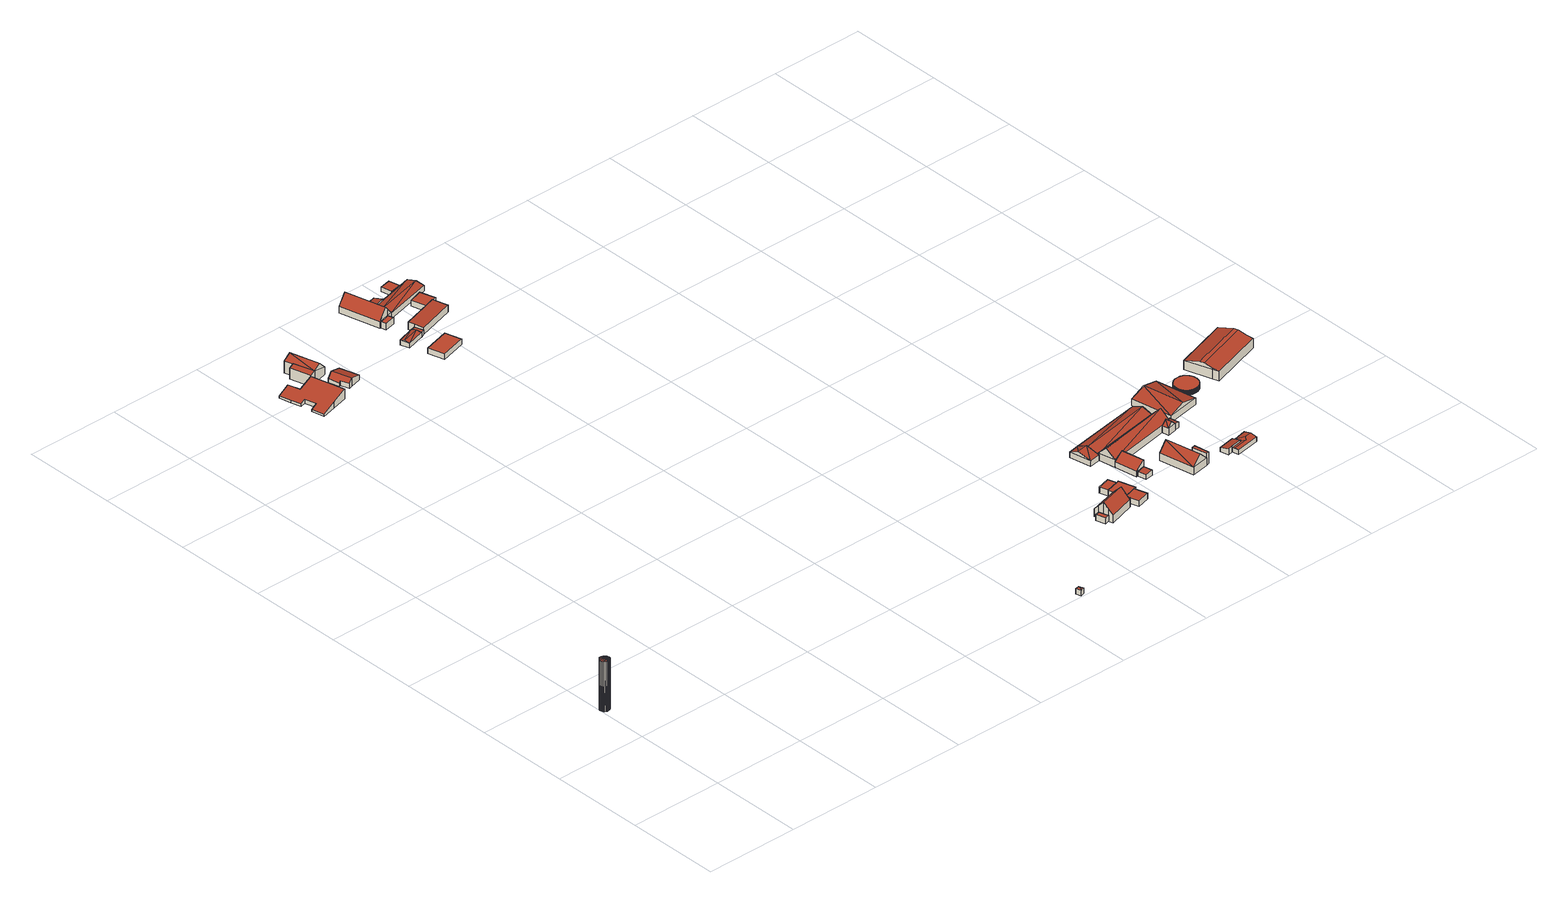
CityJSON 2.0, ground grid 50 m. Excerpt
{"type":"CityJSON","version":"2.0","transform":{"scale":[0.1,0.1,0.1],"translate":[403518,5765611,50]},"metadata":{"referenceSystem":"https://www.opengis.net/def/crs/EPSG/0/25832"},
"CityObjects":{
"building1":{"type":"Building","attributes":{"Geometrietyp2DReferenz":"1000","Gemeindeschluessel":"05515000","function":"51002_1251","roofType":"9999","measuredHeight":26.91},"geometry":[{"type":"Solid","lod":"2","boundaries":[[[[0,1,2]],[[1,3,2]],[[4,5,0]],[[5,1,0]],[[6,7,4]],[[7,5,4]],[[8,9,6]],[[9,7,6]],[[10,11,8]],[[11,9,8]],[[12,13,10]],[[13,11,10]],[[14,15,12]],[[15,13,12]],[[16,17,14]],[[17,15,14]],[[18,19,16]],[[19,17,16]],[[20,21,18]],[[21,19,18]],[[22,23,20]],[[23,21,20]],[[24,25,22]],[[25,23,22]],[[26,27,24]],[[27,25,24]],[[28,29,26]],[[29,27,26]],[[30,31,28]],[[31,29,28]],[[32,33,30]],[[33,31,30]],[[34,35,32]],[[35,33,32]],[[36,37,34]],[[37,35,34]],[[38,39,36]],[[39,37,36]],[[2,3,38]],[[3,39,38]],[[3,1,39]],[[1,5,39]],[[5,7,39]],[[7,9,39]],[[9,11,39]],[[11,13,39]],[[13,15,39]],[[15,17,39]],[[17,19,39]],[[19,21,39]],[[21,23,39]],[[23,25,39]],[[25,27,39]],[[27,29,39]],[[29,31,39]],[[31,33,39]],[[33,35,39]],[[35,37,39]],[[0,2,4]],[[2,38,4]],[[38,36,4]],[[36,34,4]],[[34,32,4]],[[32,30,4]],[[30,28,4]],[[28,26,4]],[[26,24,4]],[[24,22,4]],[[22,20,4]],[[20,18,4]],[[18,16,4]],[[16,14,4]],[[14,12,4]],[[12,10,4]],[[10,8,4]],[[8,6,4]]]],"semantics":{"surfaces":[{"type":"WallSurface"},{"type":"GroundSurface"},{"type":"RoofSurface"}],"values":[[0,0,0,0,0,0,0,0,0,0,0,0,0,0,0,0,0,0,0,0,0,0,0,0,0,0,0,0,0,0,0,0,0,0,0,0,0,0,0,0,1,1,1,1,1,1,1,1,1,1,1,1,1,1,1,1,1,1,2,2,2,2,2,2,2,2,2,2,2,2,2,2,2,2,2,2]]}}]},
"building2":{"type":"Building","attributes":{"Gemeindeschluessel":"05515000","Geometrietyp2DReferenz":"3000","function":"31001_2700","roofType":"2100","measuredHeight":5.52},"geometry":[{"type":"Solid","lod":"2","boundaries":[[[[40,41,42,43]],[[44,45,41,40]],[[46,47,45,44]],[[48,49,47,46]],[[50,51,49,48]],[[52,53,51,50]],[[54,55,53,52]],[[56,57,55,54]],[[58,59,57,56]],[[60,61,59,58]],[[62,63,61,60]],[[64,65,63,62]],[[43,42,65,64]],[[62,60,58,56,54,52,50,48,46,44,40,43,64]],[[41,45,47,49,51,53,55,57,59,61,63,65,42]]]],"semantics":{"surfaces":[{"type":"WallSurface"},{"type":"RoofSurface"},{"type":"GroundSurface"}],"values":[[0,0,0,0,0,0,0,0,0,0,0,0,0,1,2]]}}]},
"building3":{"type":"Building","attributes":{"Gemeindeschluessel":"05515000","Geometrietyp2DReferenz":"3000","function":"31001_1000"},"address":[{"country":"Germany","locality":"Münster","thoroughfareNumber":"275","thoroughfareName":"Am Max-Klemens-Kanal"}],"children":["building3-1","building3-2"]},
"building3-1":{"type":"BuildingPart","attributes":{"roofType":"2100","measuredHeight":6.8},"parents":["building3"],"geometry":[{"type":"Solid","lod":"2","boundaries":[[[[66,67,68,69,70]],[[71,72,73,74,75]],[[76,77,72,71]],[[70,69,77,76]],[[71,75,66,70,76]],[[68,73,72,77,69]],[[67,66,75,74]],[[68,67,74,73]]]],"semantics":{"surfaces":[{"type":"WallSurface"},{"type":"RoofSurface"},{"type":"GroundSurface"},{"type":"ClosureSurface"}],"values":[[0,0,0,0,1,2,0,3]]}}]},
"building3-2":{"type":"BuildingPart","attributes":{"roofType":"3100","measuredHeight":8.5},"parents":["building3"],"geometry":[{"type":"Solid","lod":"2","boundaries":[[[[78,79,80,81]],[[74,73,79,78]],[[81,80,82,83]],[[78,84,74]],[[83,85,81]],[[78,81,85]],[[85,84,78]],[[74,84,85]],[[85,83,67,74]],[[79,73,68,82,80]],[[82,68,67,83]],[[68,73,74,67]]]],"semantics":{"surfaces":[{"type":"WallSurface"},{"type":"RoofSurface"},{"type":"GroundSurface"},{"type":"ClosureSurface"}],"values":[[0,0,0,0,0,1,1,1,1,2,0,3]]}}]},
"building4":{"type":"Building","attributes":{"Gemeindeschluessel":"05515000","Geometrietyp2DReferenz":"3000","function":"31001_2700","roofType":"3100","measuredHeight":4.68},"geometry":[{"type":"Solid","lod":"2","boundaries":[[[[86,87,88,89]],[[90,91,87,86]],[[92,93,91,90]],[[94,95,93,92]],[[96,97,95,94]],[[98,99,97,96]],[[100,101,99,98]],[[89,88,101,100]],[[94,92,90,86,89,96]],[[100,98,96,89]],[[87,91,93,95,97,99,101,88]]]],"semantics":{"surfaces":[{"type":"WallSurface"},{"type":"RoofSurface"},{"type":"GroundSurface"}],"values":[[0,0,0,0,0,0,0,0,1,1,2]]}}]},
"building5":{"type":"Building","attributes":{"Gemeindeschluessel":"05515000","Geometrietyp2DReferenz":"3000","function":"31001_2500","roofType":"5000","measuredHeight":3.61},"address":[{"country":"Germany","locality":"Münster","thoroughfareNumber":"250a","thoroughfareName":"Am Max-Klemens-Kanal"}],"geometry":[{"type":"Solid","lod":"2","boundaries":[[[[102,103,104,105]],[[106,107,103,102]],[[108,109,107,106]],[[105,104,109,108]],[[110,108,106,111]],[[106,102,111]],[[111,102,105,110]],[[105,108,110]],[[103,107,109,104]]]],"semantics":{"surfaces":[{"type":"WallSurface"},{"type":"RoofSurface"},{"type":"GroundSurface"}],"values":[[0,0,0,0,1,1,1,1,2]]}}]},
"building6":{"type":"Building","attributes":{"Gemeindeschluessel":"05515000","Geometrietyp2DReferenz":"3000","function":"31001_2700","roofType":"3100","measuredHeight":3.08},"geometry":[{"type":"Solid","lod":"2","boundaries":[[[[112,113,114,115]],[[116,117,113,112]],[[118,119,117,116]],[[115,114,119,118]],[[112,120,116]],[[118,121,115]],[[112,115,121]],[[121,120,112]],[[120,121,118]],[[118,116,120]],[[113,117,119,114]]]],"semantics":{"surfaces":[{"type":"WallSurface"},{"type":"RoofSurface"},{"type":"GroundSurface"}],"values":[[0,0,0,0,0,0,1,1,1,1,2]]}}]},
"building7":{"type":"Building","attributes":{"Gemeindeschluessel":"05515000","Geometrietyp2DReferenz":"3000","function":"31001_2700","roofType":"1000","measuredHeight":3},"geometry":[{"type":"Solid","lod":"2","boundaries":[[[[122,123,124,125]],[[126,127,123,122]],[[128,129,127,126]],[[125,124,129,128]],[[126,122,125,128]],[[123,127,129,124]]]],"semantics":{"surfaces":[{"type":"WallSurface"},{"type":"RoofSurface"},{"type":"GroundSurface"}],"values":[[0,0,0,0,1,2]]}}]},
"building8":{"type":"Building","attributes":{"Gemeindeschluessel":"05515000","Geometrietyp2DReferenz":"3000","function":"51009_1610","roofType":"1000","measuredHeight":3.28},"geometry":[{"type":"Solid","lod":"2","boundaries":[[[[130,131,132,133]],[[134,135,131,130]],[[136,137,135,134]],[[133,132,137,136]],[[134,130,133,136]],[[131,135,137,132]]]],"semantics":{"surfaces":[{"type":"WallSurface"},{"type":"RoofSurface"},{"type":"GroundSurface"}],"values":[[0,0,0,0,1,2]]}}]},
"building9":{"type":"Building","attributes":{"Gemeindeschluessel":"05515000","Geometrietyp2DReferenz":"3000","function":"31001_2460","roofType":"1000","measuredHeight":2.35},"geometry":[{"type":"Solid","lod":"2","boundaries":[[[[138,139,140,141]],[[142,143,139,138]],[[144,145,143,142]],[[141,140,145,144]],[[142,138,141,144]],[[139,143,145,140]]]],"semantics":{"surfaces":[{"type":"WallSurface"},{"type":"RoofSurface"},{"type":"GroundSurface"}],"values":[[0,0,0,0,1,2]]}}]},
"building10":{"type":"Building","attributes":{"Gemeindeschluessel":"05515000","Geometrietyp2DReferenz":"3000","function":"31001_1000","roofType":"5000","measuredHeight":8.78},"address":[{"country":"Germany","locality":"Münster","thoroughfareNumber":"276","thoroughfareName":"Am Max-Klemens-Kanal"}],"geometry":[{"type":"Solid","lod":"2","boundaries":[[[[146,147,148,149]],[[150,151,147,146]],[[152,153,151,150]],[[154,155,153,152]],[[156,157,155,154]],[[158,159,157,156]],[[149,148,159,158]],[[160,152,150,161,162]],[[158,156,154,160]],[[160,162,163,158]],[[163,149,158]],[[163,162,161,146,149]],[[161,150,146]],[[160,154,152]],[[147,151,153,155,157,159,148]]]],"semantics":{"surfaces":[{"type":"WallSurface"},{"type":"RoofSurface"},{"type":"GroundSurface"}],"values":[[0,0,0,0,0,0,0,1,1,1,0,0,0,0,2]]}}]},
"building11":{"type":"Building","attributes":{"Gemeindeschluessel":"05515000","Geometrietyp2DReferenz":"3000","function":"51009_1610","roofType":"2100","measuredHeight":3.4},"geometry":[{"type":"Solid","lod":"2","boundaries":[[[[164,165,166,167]],[[168,169,165,164]],[[170,171,169,168]],[[167,166,171,170]],[[168,164,167,170]],[[165,169,171,166]]]],"semantics":{"surfaces":[{"type":"WallSurface"},{"type":"RoofSurface"},{"type":"GroundSurface"}],"values":[[0,0,0,0,1,2]]}}]},
"building12":{"type":"Building","attributes":{"Gemeindeschluessel":"05515000","Geometrietyp2DReferenz":"3000","function":"31001_2700","roofType":"2100","measuredHeight":4.01},"geometry":[{"type":"Solid","lod":"2","boundaries":[[[[172,173,139,174]],[[175,176,173,172]],[[177,178,176,175]],[[179,180,178,177]],[[181,143,180,179]],[[174,139,143,181]],[[179,177,175,172,174,181]],[[173,176,178,180,143,139]]]],"semantics":{"surfaces":[{"type":"WallSurface"},{"type":"RoofSurface"},{"type":"GroundSurface"}],"values":[[0,0,0,0,0,0,1,2]]}}]},
"building13":{"type":"Building","attributes":{"Gemeindeschluessel":"05515000","Geometrietyp2DReferenz":"3000","function":"31001_2700","roofType":"3100","measuredHeight":3.78},"geometry":[{"type":"Solid","lod":"2","boundaries":[[[[182,183,184,185]],[[186,187,183,182]],[[188,189,187,186]],[[185,184,189,188]],[[182,190,186]],[[188,191,185]],[[191,190,182]],[[182,185,191]],[[188,186,190]],[[190,191,188]],[[183,187,189,184]]]],"semantics":{"surfaces":[{"type":"WallSurface"},{"type":"RoofSurface"},{"type":"GroundSurface"}],"values":[[0,0,0,0,0,0,1,1,1,1,2]]}}]},
"building14":{"type":"Building","attributes":{"Gemeindeschluessel":"05515000","Geometrietyp2DReferenz":"3000","function":"31001_2700","roofType":"1000","measuredHeight":3.19},"geometry":[{"type":"Solid","lod":"2","boundaries":[[[[192,193,176,194]],[[195,196,193,192]],[[197,198,196,195]],[[199,178,198,197]],[[194,176,178,199]],[[197,195,192,194,199]],[[193,196,198,178,176]]]],"semantics":{"surfaces":[{"type":"WallSurface"},{"type":"RoofSurface"},{"type":"GroundSurface"}],"values":[[0,0,0,0,0,1,2]]}}]},
"building15":{"type":"Building","attributes":{"Gemeindeschluessel":"05515000","Geometrietyp2DReferenz":"3000","function":"31001_2700","roofType":"1000","measuredHeight":2.38},"geometry":[{"type":"Solid","lod":"2","boundaries":[[[[200,201,202,203]],[[204,205,201,200]],[[206,207,205,204]],[[203,202,207,206]],[[204,200,203,206]],[[201,205,207,202]]]],"semantics":{"surfaces":[{"type":"WallSurface"},{"type":"RoofSurface"},{"type":"GroundSurface"}],"values":[[0,0,0,0,1,2]]}}]},
"building16":{"type":"Building","attributes":{"Gemeindeschluessel":"05515000","Geometrietyp2DReferenz":"3000","function":"51009_1610","roofType":"1000","measuredHeight":3.06},"geometry":[{"type":"Solid","lod":"2","boundaries":[[[[208,209,210,211]],[[212,213,209,208]],[[214,215,213,212]],[[211,210,215,214]],[[212,208,211,214]],[[209,213,215,210]]]],"semantics":{"surfaces":[{"type":"WallSurface"},{"type":"RoofSurface"},{"type":"GroundSurface"}],"values":[[0,0,0,0,1,2]]}}]},
"building17":{"type":"Building","attributes":{"Gemeindeschluessel":"05515000","Geometrietyp2DReferenz":"3000","function":"31001_1000"},"address":[{"country":"Germany","locality":"Münster","thoroughfareNumber":"252","thoroughfareName":"Am Max-Klemens-Kanal"}],"children":["building17-1","building17-2","building17-3","building17-4"]},
"building17-1":{"type":"BuildingPart","attributes":{"roofType":"2100","measuredHeight":3.98},"parents":["building17"],"geometry":[{"type":"Solid","lod":"2","boundaries":[[[[216,217,218]],[[219,220,221,222]],[[223,224,225,226]],[[218,217,224,223]],[[226,219,222,227,216,218,223]],[[228,221,220,225,224,217]],[[228,227,222,221]],[[217,216,227,228]],[[220,219,226,225]]]],"semantics":{"surfaces":[{"type":"WallSurface"},{"type":"RoofSurface"},{"type":"GroundSurface"},{"type":"ClosureSurface"}],"values":[[0,0,0,0,1,2,3,3,3]]}}]},
"building17-2":{"type":"BuildingPart","attributes":{"roofType":"1000","measuredHeight":3.06},"parents":["building17"],"geometry":[{"type":"Solid","lod":"2","boundaries":[[[[229,230,231,232]],[[233,234,230,229]],[[226,225,234,233]],[[235,236,220,219]],[[232,231,237,238]],[[235,219,226,233,229,232,238]],[[230,234,225,220,236,237,231]],[[220,225,226,219]],[[236,235,238,237]]]],"semantics":{"surfaces":[{"type":"WallSurface"},{"type":"RoofSurface"},{"type":"GroundSurface"},{"type":"ClosureSurface"}],"values":[[0,0,0,0,0,1,2,3,3]]}}]},
"building17-3":{"type":"BuildingPart","attributes":{"roofType":"1000","measuredHeight":3.12},"parents":["building17"],"geometry":[{"type":"Solid","lod":"2","boundaries":[[[[239,240,241,242]],[[243,238,237,240,239]],[[242,241,236,235,244]],[[243,239,242,244]],[[240,237,236,241]],[[238,243,244,235]],[[236,237,238,235]]]],"semantics":{"surfaces":[{"type":"WallSurface"},{"type":"RoofSurface"},{"type":"GroundSurface"},{"type":"ClosureSurface"}],"values":[[0,0,0,1,2,0,3]]}}]},
"building17-4":{"type":"BuildingPart","attributes":{"roofType":"3100","measuredHeight":9.17},"parents":["building17"],"geometry":[{"type":"Solid","lod":"2","boundaries":[[[[245,222,221,246,247]],[[217,216,248]],[[249,250,217,248]],[[251,252,250,249]],[[253,254,252,251]],[[255,256,254,253]],[[257,258,256,255]],[[259,260,258,257]],[[261,262,260,259]],[[247,246,262,261]],[[255,253,251,249,248,263,257]],[[245,247,261,259,257,263]],[[221,228,217,250,252,254,256,258,260,262,246]],[[222,245,263,227]],[[221,222,227,228]],[[216,227,263,248]],[[227,216,217,228]]]],"semantics":{"surfaces":[{"type":"WallSurface"},{"type":"RoofSurface"},{"type":"GroundSurface"},{"type":"ClosureSurface"}],"values":[[0,0,0,0,0,0,0,0,0,0,1,1,2,0,3,0,3]]}}]},
"building18":{"type":"Building","attributes":{"Gemeindeschluessel":"05515000","Geometrietyp2DReferenz":"3000","function":"51009_1610","roofType":"2100","measuredHeight":3.18},"geometry":[{"type":"Solid","lod":"2","boundaries":[[[[264,265,266,267]],[[268,269,265,264]],[[270,271,269,268]],[[267,266,271,270]],[[268,264,267,270]],[[265,269,271,266]]]],"semantics":{"surfaces":[{"type":"WallSurface"},{"type":"RoofSurface"},{"type":"GroundSurface"}],"values":[[0,0,0,0,1,2]]}}]},
"building19":{"type":"Building","attributes":{"Gemeindeschluessel":"05515000","Geometrietyp2DReferenz":"3000","function":"31001_2460","roofType":"1000","measuredHeight":3.05},"geometry":[{"type":"Solid","lod":"2","boundaries":[[[[272,234,225,273]],[[274,275,234,272]],[[276,277,275,274]],[[278,279,277,276]],[[280,224,279,278]],[[273,225,224,280]],[[278,276,274,272,273,280]],[[234,275,277,279,224,225]]]],"semantics":{"surfaces":[{"type":"WallSurface"},{"type":"RoofSurface"},{"type":"GroundSurface"}],"values":[[0,0,0,0,0,0,1,2]]}}]},
"building20":{"type":"Building","attributes":{"Gemeindeschluessel":"05515000","Geometrietyp2DReferenz":"3000","function":"31001_2700","roofType":"3100","measuredHeight":5.21},"geometry":[{"type":"Solid","lod":"2","boundaries":[[[[281,282,283,284]],[[285,286,282,281]],[[287,288,286,285]],[[289,290,288,287]],[[284,283,290,289]],[[289,291,292,284]],[[293,284,292]],[[285,293,292]],[[285,281,293]],[[291,289,287]],[[292,291,287,285]],[[293,281,284]],[[282,286,288,290,283]]]],"semantics":{"surfaces":[{"type":"WallSurface"},{"type":"RoofSurface"},{"type":"GroundSurface"}],"values":[[0,0,0,0,0,1,1,1,1,0,0,0,2]]}}]},
"building21":{"type":"Building","attributes":{"Gemeindeschluessel":"05515000","Geometrietyp2DReferenz":"3000","function":"51009_1610","roofType":"2100","measuredHeight":2.86},"geometry":[{"type":"Solid","lod":"2","boundaries":[[[[294,295,296,297]],[[298,299,295,294]],[[300,301,299,298]],[[297,296,301,300]],[[298,294,297,300]],[[295,299,301,296]]]],"semantics":{"surfaces":[{"type":"WallSurface"},{"type":"RoofSurface"},{"type":"GroundSurface"}],"values":[[0,0,0,0,1,2]]}}]},
"building22":{"type":"Building","attributes":{"Gemeindeschluessel":"05515000","Geometrietyp2DReferenz":"3000","function":"31001_2460"},"children":["building22-1","building22-2","building22-3"]},
"building22-1":{"type":"BuildingPart","attributes":{"roofType":"3100","measuredHeight":6.06},"parents":["building22"],"geometry":[{"type":"Solid","lod":"2","boundaries":[[[[302,303,304,305]],[[306,307,308,309]],[[310,311,307,306]],[[305,304,311,310]],[[306,309,312,310]],[[313,314,312,309]],[[312,314,305]],[[315,302,305,314]],[[310,312,305]],[[303,308,307,311,304]],[[303,302,309,308]],[[314,313,315]],[[315,313,309,302]]]],"semantics":{"surfaces":[{"type":"WallSurface"},{"type":"RoofSurface"},{"type":"GroundSurface"},{"type":"ClosureSurface"}],"values":[[0,0,0,0,1,1,1,1,0,2,3,0,3]]}}]},
"building22-2":{"type":"BuildingPart","attributes":{"roofType":"2100","measuredHeight":6.45},"parents":["building22"],"geometry":[{"type":"Solid","lod":"2","boundaries":[[[[316,301,317,318,319]],[[320,299,301,316]],[[321,322,299,320]],[[323,324,322,321]],[[321,320,316,319,325,323]],[[301,299,322,324,317]],[[325,319,318]],[[324,323,325,318,317]]]],"semantics":{"surfaces":[{"type":"WallSurface"},{"type":"RoofSurface"},{"type":"GroundSurface"},{"type":"ClosureSurface"}],"values":[[0,0,0,0,1,2,0,3]]}}]},
"building22-3":{"type":"BuildingPart","attributes":{"roofType":"3100","measuredHeight":8.54},"parents":["building22"],"geometry":[{"type":"Solid","lod":"2","boundaries":[[[[326,327,328,329]],[[330,309,308,327,326]],[[318,317,303,302,331]],[[332,333,324,323,334]],[[335,336,333,332]],[[329,328,336,335]],[[337,329,338]],[[335,339,338,329]],[[325,318,331,315,313,330,340,337,334]],[[334,337,338]],[[337,340,326,329]],[[340,330,326]],[[339,335,332]],[[338,339,332,334]],[[327,308,303,317,324,333,336,328]],[[315,331,302]],[[330,313,309]],[[303,308,309,302]],[[309,313,315,302]],[[325,334,323]],[[317,318,325,323,324]]]],"semantics":{"surfaces":[{"type":"WallSurface"},{"type":"RoofSurface"},{"type":"GroundSurface"},{"type":"ClosureSurface"}],"values":[[0,0,0,0,0,0,1,1,1,1,0,0,0,0,2,0,0,3,3,0,3]]}}]},
"building23":{"type":"Building","attributes":{"Gemeindeschluessel":"05515000","Geometrietyp2DReferenz":"3000","function":"31001_1000"},"address":[{"country":"Germany","locality":"Münster","thoroughfareNumber":"254","thoroughfareName":"Am Max-Klemens-Kanal"}],"children":["building23-1","building23-2"]},
"building23-1":{"type":"BuildingPart","attributes":{"roofType":"3100","measuredHeight":8.73},"parents":["building23"],"geometry":[{"type":"Solid","lod":"2","boundaries":[[[[341,342,343,344]],[[345,346,342,341]],[[344,343,347,348]],[[341,349,345]],[[348,350,344]],[[344,350,349]],[[349,341,344]],[[350,348,351,345]],[[345,349,350]],[[342,346,352,347,343]],[[346,345,351,352]],[[352,351,348,347]]]],"semantics":{"surfaces":[{"type":"WallSurface"},{"type":"RoofSurface"},{"type":"GroundSurface"},{"type":"ClosureSurface"}],"values":[[0,0,0,0,0,1,1,1,1,2,0,3]]}}]},
"building23-2":{"type":"BuildingPart","attributes":{"roofType":"1000","measuredHeight":6.35},"parents":["building23"],"geometry":[{"type":"Solid","lod":"2","boundaries":[[[[353,348,347,354,355]],[[356,357,352,351,358]],[[355,354,357,356]],[[358,353,355,356]],[[347,352,357,354]],[[348,353,358,351]],[[347,348,351,352]]]],"semantics":{"surfaces":[{"type":"WallSurface"},{"type":"RoofSurface"},{"type":"GroundSurface"},{"type":"ClosureSurface"}],"values":[[0,0,0,1,2,0,3]]}}]},
"building24":{"type":"Building","attributes":{"Gemeindeschluessel":"05515000","Geometrietyp2DReferenz":"3000","function":"31001_2700","roofType":"3100","measuredHeight":5.1},"geometry":[{"type":"Solid","lod":"2","boundaries":[[[[359,360,286,285]],[[361,362,360,359]],[[287,288,362,361]],[[285,286,288,287]],[[359,363,361]],[[287,364,285]],[[364,363,359]],[[359,285,364]],[[287,361,363]],[[363,364,287]],[[360,362,288,286]]]],"semantics":{"surfaces":[{"type":"WallSurface"},{"type":"RoofSurface"},{"type":"GroundSurface"}],"values":[[0,0,0,0,0,0,1,1,1,1,2]]}}]},
"building25":{"type":"Building","attributes":{"Gemeindeschluessel":"05515000","Geometrietyp2DReferenz":"3000","function":"31001_2700","roofType":"2100","measuredHeight":3.15},"geometry":[{"type":"Solid","lod":"2","boundaries":[[[[365,366,367,368]],[[369,370,366,365]],[[371,372,370,369]],[[373,374,372,371]],[[375,376,374,373]],[[368,367,376,375]],[[373,371,369,365,368,375]],[[366,370,372,374,376,367]]]],"semantics":{"surfaces":[{"type":"WallSurface"},{"type":"RoofSurface"},{"type":"GroundSurface"}],"values":[[0,0,0,0,0,0,1,2]]}}]},
"building26":{"type":"Building","attributes":{"Gemeindeschluessel":"05515000","Geometrietyp2DReferenz":"3000","function":"31001_2700","roofType":"2100","measuredHeight":3.77},"geometry":[{"type":"Solid","lod":"2","boundaries":[[[[377,307,378,379]],[[380,327,307,377]],[[381,382,327,380]],[[379,378,382,381]],[[380,377,379,381]],[[307,327,382,378]]]],"semantics":{"surfaces":[{"type":"WallSurface"},{"type":"RoofSurface"},{"type":"GroundSurface"}],"values":[[0,0,0,0,1,2]]}}]},
"building27":{"type":"Building","attributes":{"Gemeindeschluessel":"05515000","Geometrietyp2DReferenz":"3000","function":"31001_2700","roofType":"5000","measuredHeight":3.26},"geometry":[{"type":"Solid","lod":"2","boundaries":[[[[383,374,376,384]],[[385,372,374,383]],[[386,387,372,385]],[[388,389,387,386]],[[390,391,389,388]],[[384,376,391,390]],[[392,393,394,390,388,395]],[[388,386,395]],[[395,386,385,392]],[[392,385,383,393]],[[393,383,384,394]],[[384,390,394]],[[374,372,387,389,391,376]]]],"semantics":{"surfaces":[{"type":"WallSurface"},{"type":"RoofSurface"},{"type":"GroundSurface"}],"values":[[0,0,0,0,0,0,1,0,1,1,1,0,2]]}}]},
"building28":{"type":"Building","attributes":{"Gemeindeschluessel":"05515000","Geometrietyp2DReferenz":"3000","function":"31001_2700","roofType":"3100","measuredHeight":5.87},"geometry":[{"type":"Solid","lod":"2","boundaries":[[[[396,397,398,399]],[[400,401,397,396]],[[402,403,401,400]],[[399,398,403,402]],[[396,404,400]],[[402,405,399]],[[404,396,399]],[[399,405,404]],[[400,404,405]],[[405,402,400]],[[397,401,403,398]]]],"semantics":{"surfaces":[{"type":"WallSurface"},{"type":"RoofSurface"},{"type":"GroundSurface"}],"values":[[0,0,0,0,0,0,1,1,1,1,2]]}}]},
"building29":{"type":"Building","attributes":{"Gemeindeschluessel":"05515000","Geometrietyp2DReferenz":"3000","function":"51003_1201","roofType":"1000","measuredHeight":2.78},"geometry":[{"type":"Solid","lod":"2","boundaries":[[[[406,407,408,409]],[[410,411,407,406]],[[412,413,411,410]],[[414,415,413,412]],[[416,417,415,414]],[[418,419,417,416]],[[420,421,419,418]],[[422,423,421,420]],[[424,425,423,422]],[[426,427,425,424]],[[428,429,427,426]],[[430,431,429,428]],[[432,433,431,430]],[[434,435,433,432]],[[436,437,435,434]],[[438,439,437,436]],[[440,441,439,438]],[[442,443,441,440]],[[444,445,443,442]],[[446,447,445,444]],[[448,449,447,446]],[[450,451,449,448]],[[452,453,451,450]],[[454,455,453,452]],[[456,457,455,454]],[[458,459,457,456]],[[460,461,459,458]],[[462,463,461,460]],[[464,465,463,462]],[[466,467,465,464]],[[468,469,467,466]],[[470,471,469,468]],[[472,473,471,470]],[[474,475,473,472]],[[476,477,475,474]],[[478,479,477,476]],[[480,481,479,478]],[[482,483,481,480]],[[484,485,483,482]],[[486,487,485,484]],[[488,489,487,486]],[[490,491,489,488]],[[492,493,491,490]],[[494,495,493,492]],[[496,497,495,494]],[[498,499,497,496]],[[500,501,499,498]],[[502,503,501,500]],[[504,505,503,502]],[[506,507,505,504]],[[508,509,507,506]],[[510,511,509,508]],[[512,513,511,510]],[[514,515,513,512]],[[516,517,515,514]],[[518,519,517,516]],[[520,521,519,518]],[[522,523,521,520]],[[524,525,523,522]],[[526,527,525,524]],[[528,529,527,526]],[[530,531,529,528]],[[532,533,531,530]],[[534,535,533,532]],[[536,537,535,534]],[[538,539,537,536]],[[540,541,539,538]],[[542,543,541,540]],[[544,545,543,542]],[[546,547,545,544]],[[548,549,547,546]],[[550,551,549,548]],[[552,553,551,550]],[[554,555,553,552]],[[556,557,555,554]],[[558,559,557,556]],[[560,561,559,558]],[[409,408,561,560]],[[558,556,554,552,550,548,546,544,542,540,538,536,534,532,530,528,526,524,522,520,518,516,514,512,510,508,506,504,502,500,498,496,494,492,490,488,486,484,482,480,478,476,474,472,470,468,466,464,462,460,458,456,454,452,450,448,446,444,442,440,438,436,434,432,430,428,426,424,422,420,418,416,414,412,410,406,409,560]],[[407,411,413,415,417,419,421,423,425,427,429,431,433,435,437,439,441,443,445,447,449,451,453,455,457,459,461,463,465,467,469,471,473,475,477,479,481,483,485,487,489,491,493,495,497,499,501,503,505,507,509,511,513,515,517,519,521,523,525,527,529,531,533,535,537,539,541,543,545,547,549,551,553,555,557,559,561,408]]]],"semantics":{"surfaces":[{"type":"WallSurface"},{"type":"RoofSurface"},{"type":"GroundSurface"}],"values":[[0,0,0,0,0,0,0,0,0,0,0,0,0,0,0,0,0,0,0,0,0,0,0,0,0,0,0,0,0,0,0,0,0,0,0,0,0,0,0,0,0,0,0,0,0,0,0,0,0,0,0,0,0,0,0,0,0,0,0,0,0,0,0,0,0,0,0,0,0,0,0,0,0,0,0,0,0,0,1,2]]}}]},
"building30":{"type":"Building","attributes":{"Gemeindeschluessel":"05515000","Geometrietyp2DReferenz":"3000","function":"31001_2700","roofType":"9999","measuredHeight":7.06},"geometry":[{"type":"Solid","lod":"2","boundaries":[[[[562,563,564,565]],[[566,567,563,562]],[[568,569,567,566]],[[570,571,569,568]],[[572,573,571,570]],[[565,564,573,572]],[[574,575,565,572]],[[576,577,578,579,568,566]],[[575,574,578,577,580]],[[579,570,568]],[[579,578,574,572,570]],[[576,566,562]],[[575,580,577,576,562,565]],[[563,567,569,571,573,564]]]],"semantics":{"surfaces":[{"type":"WallSurface"},{"type":"RoofSurface"},{"type":"GroundSurface"}],"values":[[0,0,0,0,0,0,1,1,1,0,0,0,0,2]]}}]}
},
"vertices":[
[51,790,273],[51,790,4],[46,796,273],[46,796,4],[53,783,273],[53,783,4],[53,775,273],[53,775,4],[51,767,273],[51,767,4],[46,761,273],[46,761,4],[40,756,273],[40,756,4],[32,754,273],[32,754,4],[25,754,273],[25,754,4],[17,756,273],[17,756,4],[11,761,273],[11,761,4],[6,767,273],[6,767,4],[4,775,273],[4,775,4],[4,783,273],[4,783,4],[6,790,273],[6,790,4],[11,796,273],[11,796,4],[17,801,273],[17,801,4],[25,803,273],[25,803,4],[32,803,273],[32,803,4],[40,801,273],[40,801,4],
[645,3465,23],[645,3465,9],[673,3472,9],[673,3472,30],[632,3516,22],[632,3516,9],[616,3580,22],[616,3580,9],[685,3598,41],[685,3598,9],[702,3534,42],[702,3534,9],[782,3553,64],[782,3553,9],[784,3552,64],[784,3552,9],[827,3377,64],[827,3377,9],[744,3356,41],[744,3356,9],[667,3337,20],[667,3337,9],[652,3403,20],[652,3403,9],[688,3413,30],[688,3413,9],
[779,3667,77],[779,3667,76],[779,3667,10],[754,3661,10],[754,3661,69],[784,3552,69],[784,3552,10],[811,3559,10],[811,3559,77],[811,3559,78],[782,3553,69],[782,3553,10],
[892,3580,50],[892,3580,10],[854,3734,10],[854,3734,46],[766,3712,10],[766,3712,76],[852,3569,95],[810,3723,95],
[900,3424,36],[900,3424,9],[918,3429,9],[918,3429,56],[885,3469,35],[885,3469,9],[878,3465,26],[878,3465,9],[863,3525,30],[863,3525,9],[887,3532,56],[887,3532,9],[951,3549,34],[951,3549,9],[979,3446,35],[979,3446,9],
[2196,29,37],[2196,29,7],[2203,2,7],[2203,2,37],[2217,34,37],[2217,34,7],[2225,8,37],[2225,8,7],[2211,16,43],[2210,21,43],
[1316,3481,34],[1316,3481,9],[1413,3510,9],[1413,3510,34],[1302,3530,34],[1302,3530,9],[1399,3560,34],[1399,3560,9],[1309,3506,40],[1406,3535,40],
[1482,3431,40],[1482,3431,10],[1345,3394,10],[1345,3394,40],[1505,3344,40],[1505,3344,10],[1368,3308,40],[1368,3308,10],
[1331,3689,41],[1331,3689,8],[1338,3660,8],[1338,3660,41],[1386,3703,41],[1386,3703,8],[1394,3674,41],[1394,3674,8],
[1422,3567,32],[1422,3567,8],[1399,3560,8],[1399,3560,32],[1437,3520,32],[1437,3520,8],[1413,3510,32],[1413,3510,8],
[1331,3689,43],[1331,3689,7],[1386,3703,7],[1386,3703,43],[1325,3688,43],[1325,3688,7],[1272,3902,43],[1272,3902,7],[1361,3924,43],[1361,3924,7],[1392,3797,43],[1392,3797,7],[1413,3710,43],[1413,3710,7],[1317,3913,95],[1331,3689,49],[1370,3699,95],[1386,3703,75],
[1458,3814,43],[1458,3814,9],[1446,3862,9],[1446,3862,30],[1392,3797,42],[1392,3797,9],[1380,3845,30],[1380,3845,9],
[1413,3597,48],[1413,3597,8],[1422,3567,47],[1569,3644,48],[1569,3644,8],[1614,3658,48],[1614,3658,8],[1638,3581,44],[1638,3581,8],[1437,3520,44],
[1650,3863,37],[1650,3863,8],[1392,3797,8],[1392,3797,37],[1673,3776,37],[1673,3776,8],[1413,3710,37],[1413,3710,8],[1662,3819,46],[1402,3754,46],
[1546,3725,40],[1546,3725,8],[1569,3644,40],[1618,3747,40],[1618,3747,8],[1642,3667,40],[1642,3667,8],[1614,3658,40],
[1527,3903,31],[1527,3903,7],[1539,3844,7],[1539,3844,31],[1585,3915,31],[1585,3915,7],[1598,3857,31],[1598,3857,7],
[2656,401,40],[2656,401,9],[2670,351,9],[2670,351,40],[2680,408,40],[2680,408,9],[2694,358,40],[2694,358,9],
[2834,401,48],[2834,401,8],[2834,401,47],[2843,462,38],[2843,462,8],[2819,455,8],[2819,455,48],[2858,408,38],[2858,408,8],[2854,421,8],[2854,421,38],[2828,423,48],[2828,423,8],
[2937,445,38],[2937,445,8],[2912,533,8],[2912,533,38],[2923,441,38],[2923,441,8],[2829,509,38],[2829,509,8],[2898,528,8],[2898,528,38],
[2885,573,39],[2885,573,8],[2816,553,8],[2816,553,39],[2898,528,39],[2829,509,39],
[2819,455,66],[2814,470,8],[2814,470,49],[2834,401,75],[2837,390,64],[2837,390,8],[2841,377,49],[2841,377,8],[2701,336,49],[2701,336,8],[2694,358,72],[2694,358,8],[2687,383,100],[2687,383,8],[2680,408,72],[2680,408,8],[2673,430,49],[2673,430,8],[2828,423,100],
[2861,397,41],[2861,397,9],[2858,408,9],[2858,408,37],[2837,390,41],[2837,390,9],[2834,401,37],[2834,401,9],
[2923,441,39],[2854,421,39],[2943,373,39],[2943,373,8],[2874,353,39],[2874,353,8],[2861,397,39],[2861,397,8],[2858,408,39],
[2908,850,38],[2908,850,9],[2928,734,9],[2928,734,38],[2967,861,38],[2967,861,9],[2987,748,38],[2987,748,9],[2988,744,38],[2988,744,9],[2987,748,39],[2976,812,61],[2916,802,61],
[3042,491,32],[3042,491,8],[3084,498,8],[3084,498,37],[3034,537,32],[3034,537,8],[3076,544,37],[3076,544,8],
[3348,718,44],[3348,718,8],[3354,684,8],[3354,684,44],[3403,694,44],[3403,694,8],[3397,727,8],[3397,727,44],[3403,693,44],[3403,693,8],[3378,689,68],[3393,726,48],[3372,722,68],[3351,718,48],
[3076,544,72],[3054,664,8],[3054,664,48],[3054,664,72],[3034,537,44],[3025,536,38],[3025,536,8],[3004,655,38],[3004,655,8],[3018,658,48],
[3393,746,48],[3393,746,8],[3380,818,8],[3380,818,48],[3397,727,48],[3348,718,48],[2988,744,48],[2988,744,8],[3004,655,48],[2987,748,48],[2987,748,8],[3389,773,93],[2995,702,93],[2988,744,52],[3393,746,66],
[3190,564,48],[3190,564,7],[3224,376,7],[3224,376,48],[3284,583,48],[3284,583,7],[3319,394,7],[3319,394,48],[3237,574,95],[3272,385,95],[3305,473,48],[3305,473,7],
[3319,394,71],[3335,397,7],[3335,397,71],[3321,476,71],[3321,476,7],[3305,473,71],
[3360,930,38],[3360,930,9],[3380,818,38],[3380,818,9],[3370,874,60],[2977,804,60],
[3441,437,26],[3441,437,5],[3450,392,5],[3450,392,37],[3530,454,26],[3530,454,5],[3533,439,29],[3533,439,5],[3538,409,37],[3538,409,5],[3478,398,37],[3478,398,5],
[3403,694,45],[3430,700,8],[3430,700,37],[3393,746,45],[3421,751,37],[3421,751,8],
[3538,409,30],[3478,398,30],[3533,439,30],[3603,454,30],[3603,454,5],[3614,386,30],[3614,386,5],[3484,362,30],[3484,362,5],[3572,413,37],[3559,394,34],[3481,380,34],[3609,420,37],
[3609,784,43],[3609,784,8],[3570,1003,8],[3570,1003,43],[3431,752,43],[3431,752,8],[3392,971,43],[3392,971,8],[3520,768,66],[3481,987,66],
[3723,894,37],[3723,894,10],[3724,899,10],[3724,899,37],[3722,888,37],[3722,888,10],[3720,883,37],[3720,883,10],[3717,878,37],[3717,878,10],[3714,873,37],[3714,873,10],[3711,869,37],[3711,869,10],[3706,864,37],[3706,864,10],[3702,860,37],[3702,860,10],[3697,857,37],[3697,857,10],[3691,854,37],[3691,854,10],[3686,851,37],[3686,851,10],[3680,850,37],[3680,850,10],[3674,848,37],[3674,848,10],[3668,848,37],[3668,848,10],[3662,848,37],[3662,848,10],[3657,848,37],[3657,848,10],[3651,849,37],[3651,849,10],[3646,851,37],[3646,851,10],[3642,853,37],[3642,853,10],[3637,855,37],[3637,855,10],[3633,857,37],[3633,857,10],[3630,859,37],[3630,859,10],[3626,862,37],[3626,862,10],[3623,865,37],[3623,865,10],[3621,868,37],[3621,868,10],[3618,870,37],[3618,870,10],[3616,873,37],[3616,873,10],[3614,876,37],[3614,876,10],[3613,878,37],[3613,878,10],[3612,879,37],[3612,879,10],[3611,882,37],[3611,882,10],[3610,885,37],[3610,885,10],[3608,889,37],[3608,889,10],[3607,893,37],[3607,893,10],[3606,896,37],[3606,896,10],[3606,901,37],[3606,901,10],[3605,905,37],[3605,905,10],[3605,910,37],[3605,910,10],[3606,915,37],[3606,915,10],[3607,920,37],[3607,920,10],[3608,925,37],[3608,925,10],[3610,930,37],[3610,930,10],[3612,935,37],[3612,935,10],[3615,940,37],[3615,940,10],[3618,945,37],[3618,945,10],[3622,949,37],[3622,949,10],[3627,953,37],[3627,953,10],[3632,957,37],[3632,957,10],[3637,960,37],[3637,960,10],[3643,963,37],[3643,963,10],[3648,965,37],[3648,965,10],[3654,966,37],[3654,966,10],[3660,967,37],[3660,967,10],[3666,967,37],[3666,967,10],[3672,967,37],[3672,967,10],[3677,966,37],[3677,966,10],[3682,965,37],[3682,965,10],[3687,963,37],[3687,963,10],[3692,961,37],[3692,961,10],[3696,959,37],[3696,959,10],[3699,956,37],[3699,956,10],[3703,954,37],[3703,954,10],[3706,951,37],[3706,951,10],[3709,948,37],[3709,948,10],[3711,946,37],[3711,946,10],[3713,943,37],[3713,943,10],[3715,940,37],[3715,940,10],[3717,937,37],[3717,937,10],[3718,935,37],[3718,935,10],[3720,932,37],[3720,932,10],[3721,928,37],[3721,928,10],[3722,925,37],[3722,925,10],[3723,921,37],[3723,921,10],[3724,917,37],[3724,917,10],[3725,913,37],[3725,913,10],[3725,908,37],[3725,908,10],[3725,904,37],[3725,904,10],
[4092,977,57],[4092,977,8],[4047,1118,8],[4047,1118,57],[4103,944,57],[4103,944,8],[3814,852,57],[3814,852,8],[3803,884,57],[3803,884,8],[3758,1026,57],[3758,1026,8],[3783,947,79],[4072,1040,79],[4092,977,67],[4080,1017,79],[3791,924,79],[3803,884,67],[4072,1039,79]
]}
